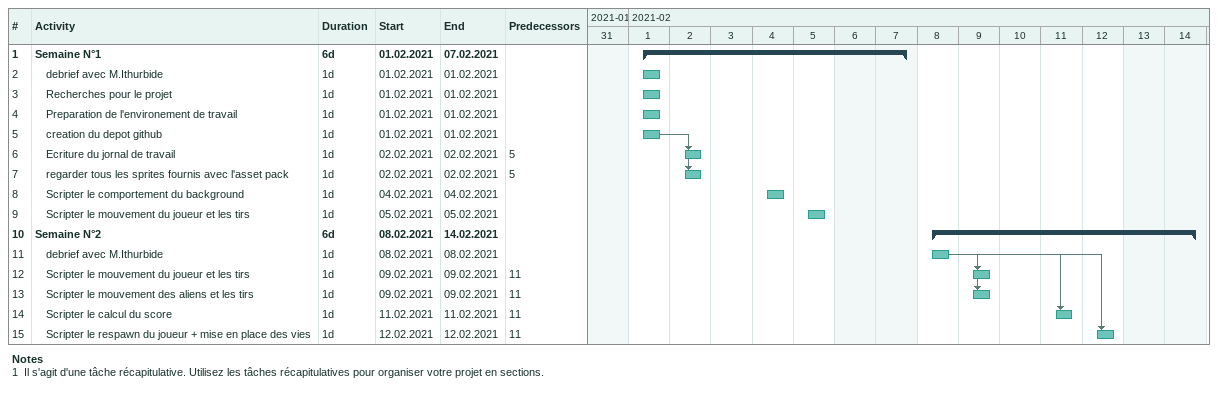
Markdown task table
| ID | Level | Task | Duration | Start | Finish | Predecessors |
|---|---|---|---|---|---|---|
| 1 | 1 | **Semaine N°1** | 6d | 2021-02-01 | 2021-02-07 |  |
| 2 | 2 | debrief avec M.Ithurbide | 1d | 2021-02-01 | 2021-02-01 |  |
| 3 | 2 | Recherches pour le projet | 1d | 2021-02-01 | 2021-02-01 |  |
| 4 | 2 | Preparation de l'environement de travail | 1d | 2021-02-01 | 2021-02-01 |  |
| 5 | 2 | creation du depot github | 1d | 2021-02-01 | 2021-02-01 |  |
| 6 | 2 | Ecriture du jornal de travail | 1d | 2021-02-02 | 2021-02-02 | 5 |
| 7 | 2 | regarder tous les sprites fournis avec l'asset pack | 1d | 2021-02-02 | 2021-02-02 | 5 |
| 8 | 2 | Scripter le comportement du background | 1d | 2021-02-04 | 2021-02-04 |  |
| 9 | 2 | Scripter le mouvement du joueur et les tirs | 1d | 2021-02-05 | 2021-02-05 |  |
| 10 | 1 | **Semaine N°2** | 6d | 2021-02-08 | 2021-02-14 |  |
| 11 | 2 | debrief avec M.Ithurbide | 1d | 2021-02-08 | 2021-02-08 |  |
| 12 | 2 | Scripter le mouvement du joueur et les tirs | 1d | 2021-02-09 | 2021-02-09 | 11 |
| 13 | 2 | Scripter le mouvement des aliens et les tirs | 1d | 2021-02-09 | 2021-02-09 | 11 |
| 14 | 2 | Scripter le calcul du score | 1d | 2021-02-11 | 2021-02-11 | 11 |
| 15 | 2 | Scripter le respawn du joueur + mise en place des vies | 1d | 2021-02-12 | 2021-02-12 | 11 |

Notes
- 1: Il s'agit d'une tâche récapitulative. Utilisez les tâches récapitulatives pour organiser votre projet en sections.
